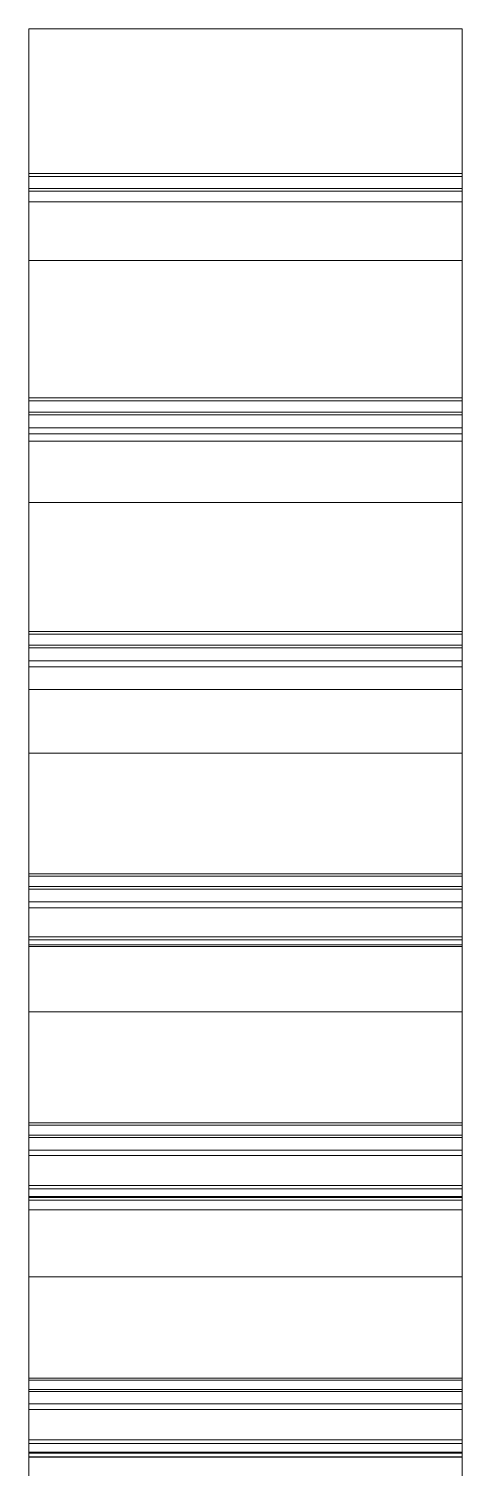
# Model space of a CAD drawing. Header units: millimetres. Extents: x 278858 to 279223, y 218711 to 219074.
# Drawn here: x 279170.13 to 279175.13, y 218984.83 to 219001.54 of the extents above; entities that cross this region are included whole.
import ezdxf

# ---------------------------------------------------------------- set-up
doc = ezdxf.new("R2010")
doc.units = ezdxf.units.MM
doc.header["$LTSCALE"] = 2
doc.layers.add('AM_9', color=251, linetype='Continuous', lineweight=15)

msp = doc.modelspace()

# ---------------------------------------------------------------- linework, layer by layer
at = {"layer": 'AM_9'}
for p, q in [((279170.131, 219001.488), (279170.131, 219001.54)), ((279170.131, 219001.54), (279175.131, 219001.54)), ((279170.131, 219001.436), (279170.131, 219001.488)), ((279170.131, 219001.384), (279170.131, 219001.436)), ((279170.131, 219001.333), (279170.131, 219001.384)), ((279175.131, 219001.54), (279175.131, 219001.488)), ((279175.131, 219001.488), (279175.131, 219001.436)), ((279175.131, 219001.436), (279175.131, 219001.384)), ((279175.131, 219001.384), (279175.131, 219001.333)), ((279170.131, 219001.283), (279170.131, 219001.333)), ((279170.131, 219001.233), (279170.131, 219001.283)), ((279170.131, 219001.183), (279170.131, 219001.233)), ((279175.131, 219001.333), (279175.131, 219001.283)), ((279175.131, 219001.283), (279175.131, 219001.233)), ((279175.131, 219001.233), (279175.131, 219001.183)), ((279170.131, 219001.134), (279170.131, 219001.183)), ((279170.131, 219001.086), (279170.131, 219001.134)), ((279170.131, 219001.038), (279170.131, 219001.086)), ((279175.131, 219001.183), (279175.131, 219001.134)), ((279175.131, 219001.134), (279175.131, 219001.086)), ((279175.131, 219001.086), (279175.131, 219001.038)), ((279170.131, 219000.99), (279170.131, 219001.038)), ((279170.131, 219000.944), (279170.131, 219000.99)), ((279170.131, 219000.897), (279170.131, 219000.944)), ((279170.131, 219000.851), (279170.131, 219000.897)), ((279175.131, 219001.038), (279175.131, 219000.99)), ((279175.131, 219000.99), (279175.131, 219000.944)), ((279175.131, 219000.944), (279175.131, 219000.897)), ((279175.131, 219000.897), (279175.131, 219000.851)), ((279170.131, 219000.806), (279170.131, 219000.851)), ((279170.131, 219000.761), (279170.131, 219000.806)), ((279170.131, 219000.717), (279170.131, 219000.761)), ((279170.131, 219000.673), (279170.131, 219000.717)), ((279175.131, 219000.851), (279175.131, 219000.806)), ((279175.131, 219000.806), (279175.131, 219000.761)), ((279175.131, 219000.761), (279175.131, 219000.717)), ((279175.131, 219000.717), (279175.131, 219000.673)), ((279170.131, 219000.63), (279170.131, 219000.673)), ((279170.131, 219000.587), (279170.131, 219000.63)), ((279170.131, 219000.545), (279170.131, 219000.587)), ((279170.131, 219000.503), (279170.131, 219000.545)), ((279175.131, 219000.673), (279175.131, 219000.63)), ((279175.131, 219000.63), (279175.131, 219000.587)), ((279175.131, 219000.587), (279175.131, 219000.545)), ((279175.131, 219000.545), (279175.131, 219000.503)), ((279170.131, 219000.462), (279170.131, 219000.503)), ((279170.131, 219000.421), (279170.131, 219000.462)), ((279170.131, 219000.381), (279170.131, 219000.421)), ((279170.131, 219000.341), (279170.131, 219000.381)), ((279175.131, 219000.503), (279175.131, 219000.462)), ((279175.131, 219000.462), (279175.131, 219000.421)), ((279175.131, 219000.421), (279175.131, 219000.381)), ((279175.131, 219000.381), (279175.131, 219000.341)), ((279170.131, 219000.302), (279170.131, 219000.341)), ((279170.131, 219000.263), (279170.131, 219000.302)), ((279170.131, 219000.225), (279170.131, 219000.263)), ((279170.131, 219000.187), (279170.131, 219000.225)), ((279175.131, 219000.341), (279175.131, 219000.302)), ((279175.131, 219000.302), (279175.131, 219000.263)), ((279175.131, 219000.263), (279175.131, 219000.225)), ((279175.131, 219000.225), (279175.131, 219000.187)), ((279170.131, 219000.15), (279170.131, 219000.187)), ((279170.131, 219000.113), (279170.131, 219000.15)), ((279170.131, 219000.077), (279170.131, 219000.113)), ((279170.131, 219000.041), (279170.131, 219000.077)), ((279175.131, 219000.187), (279175.131, 219000.15)), ((279175.131, 219000.15), (279175.131, 219000.113)), ((279175.131, 219000.113), (279175.131, 219000.077)), ((279175.131, 219000.077), (279175.131, 219000.041)), ((279170.131, 219000.006), (279170.131, 219000.041)), ((279170.131, 218999.971), (279170.131, 219000.006)), ((279170.131, 218999.937), (279170.131, 218999.971)), ((279170.131, 218999.903), (279170.131, 218999.937)), ((279170.131, 218999.869), (279170.131, 218999.903)), ((279175.131, 219000.041), (279175.131, 219000.006)), ((279175.131, 219000.006), (279175.131, 218999.971)), ((279175.131, 218999.971), (279175.131, 218999.937)), ((279175.131, 218999.937), (279175.131, 218999.903)), ((279175.131, 218999.903), (279175.131, 218999.869)), ((279170.131, 218999.834), (279170.131, 218999.869)), ((279170.131, 218999.869), (279175.131, 218999.869)), ((279170.131, 218999.697), (279170.131, 218999.834)), ((279170.131, 218999.834), (279175.131, 218999.834)), ((279175.131, 218999.869), (279175.131, 218999.834)), ((279175.131, 218999.834), (279175.131, 218999.697)), ((279170.131, 218999.666), (279170.131, 218999.697)), ((279170.131, 218999.697), (279175.131, 218999.697)), ((279170.131, 218999.544), (279170.131, 218999.666)), ((279170.131, 218999.666), (279175.131, 218999.666)), ((279170.131, 218999.544), (279170.131, 218998.863)), ((279170.131, 218999.544), (279175.131, 218999.544)), ((279175.131, 218999.697), (279175.131, 218999.666)), ((279175.131, 218999.666), (279175.131, 218999.544)), ((279175.131, 218998.863), (279175.131, 218999.544)), ((279170.131, 218998.813), (279170.131, 218998.863)), ((279170.131, 218998.863), (279175.131, 218998.863)), ((279170.131, 218998.763), (279170.131, 218998.813)), ((279170.131, 218998.714), (279170.131, 218998.763)), ((279170.131, 218998.665), (279170.131, 218998.714)), ((279175.131, 218998.863), (279175.131, 218998.813)), ((279175.131, 218998.813), (279175.131, 218998.763)), ((279175.131, 218998.763), (279175.131, 218998.714)), ((279175.131, 218998.714), (279175.131, 218998.665)), ((279170.131, 218998.617), (279170.131, 218998.665)), ((279170.131, 218998.569), (279170.131, 218998.617)), ((279170.131, 218998.522), (279170.131, 218998.569)), ((279175.131, 218998.665), (279175.131, 218998.617)), ((279175.131, 218998.617), (279175.131, 218998.569)), ((279175.131, 218998.569), (279175.131, 218998.522)), ((279170.131, 218998.476), (279170.131, 218998.522)), ((279170.131, 218998.429), (279170.131, 218998.476)), ((279170.131, 218998.384), (279170.131, 218998.429)), ((279170.131, 218998.339), (279170.131, 218998.384)), ((279175.131, 218998.522), (279175.131, 218998.476)), ((279175.131, 218998.476), (279175.131, 218998.429)), ((279175.131, 218998.429), (279175.131, 218998.384)), ((279175.131, 218998.384), (279175.131, 218998.339)), ((279170.131, 218998.294), (279170.131, 218998.339)), ((279170.131, 218998.25), (279170.131, 218998.294)), ((279170.131, 218998.207), (279170.131, 218998.25)), ((279170.131, 218998.163), (279170.131, 218998.207)), ((279175.131, 218998.339), (279175.131, 218998.294)), ((279175.131, 218998.294), (279175.131, 218998.25)), ((279175.131, 218998.25), (279175.131, 218998.207)), ((279175.131, 218998.207), (279175.131, 218998.163)), ((279170.131, 218998.121), (279170.131, 218998.163)), ((279170.131, 218998.079), (279170.131, 218998.121)), ((279170.131, 218998.037), (279170.131, 218998.079)), ((279175.131, 218998.163), (279175.131, 218998.121)), ((279175.131, 218998.121), (279175.131, 218998.079)), ((279175.131, 218998.079), (279175.131, 218998.037)), ((279170.131, 218997.996), (279170.131, 218998.037)), ((279170.131, 218997.956), (279170.131, 218997.996)), ((279170.131, 218997.916), (279170.131, 218997.956)), ((279170.131, 218997.876), (279170.131, 218997.916)), ((279170.131, 218997.837), (279170.131, 218997.876)), ((279175.131, 218998.037), (279175.131, 218997.996)), ((279175.131, 218997.996), (279175.131, 218997.956)), ((279175.131, 218997.956), (279175.131, 218997.916)), ((279175.131, 218997.916), (279175.131, 218997.876)), ((279175.131, 218997.876), (279175.131, 218997.837)), ((279170.131, 218997.798), (279170.131, 218997.837)), ((279170.131, 218997.76), (279170.131, 218997.798)), ((279170.131, 218997.723), (279170.131, 218997.76)), ((279170.131, 218997.686), (279170.131, 218997.723)), ((279175.131, 218997.837), (279175.131, 218997.798)), ((279175.131, 218997.798), (279175.131, 218997.76)), ((279175.131, 218997.76), (279175.131, 218997.723)), ((279175.131, 218997.723), (279175.131, 218997.686)), ((279170.131, 218997.649), (279170.131, 218997.686)), ((279170.131, 218997.613), (279170.131, 218997.649)), ((279170.131, 218997.577), (279170.131, 218997.613)), ((279170.131, 218997.542), (279170.131, 218997.577)), ((279170.131, 218997.507), (279170.131, 218997.542)), ((279175.131, 218997.686), (279175.131, 218997.649)), ((279175.131, 218997.649), (279175.131, 218997.613)), ((279175.131, 218997.613), (279175.131, 218997.577)), ((279175.131, 218997.577), (279175.131, 218997.542)), ((279175.131, 218997.542), (279175.131, 218997.507)), ((279170.131, 218997.473), (279170.131, 218997.507)), ((279170.131, 218997.439), (279170.131, 218997.473)), ((279170.131, 218997.406), (279170.131, 218997.439)), ((279170.131, 218997.373), (279170.131, 218997.406)), ((279170.131, 218997.341), (279170.131, 218997.373)), ((279175.131, 218997.507), (279175.131, 218997.473)), ((279175.131, 218997.473), (279175.131, 218997.439)), ((279175.131, 218997.439), (279175.131, 218997.406)), ((279175.131, 218997.406), (279175.131, 218997.373)), ((279175.131, 218997.373), (279175.131, 218997.341)), ((279170.131, 218997.309), (279170.131, 218997.341)), ((279170.131, 218997.277), (279170.131, 218997.309)), ((279170.131, 218997.244), (279170.131, 218997.277)), ((279170.131, 218997.277), (279175.131, 218997.277)), ((279170.131, 218997.112), (279170.131, 218997.244)), ((279170.131, 218997.244), (279175.131, 218997.244)), ((279175.131, 218997.341), (279175.131, 218997.309)), ((279175.131, 218997.309), (279175.131, 218997.277)), ((279175.131, 218997.277), (279175.131, 218997.244)), ((279175.131, 218997.244), (279175.131, 218997.112)), ((279170.131, 218997.082), (279170.131, 218997.112)), ((279170.131, 218997.112), (279175.131, 218997.112)), ((279170.131, 218996.929), (279170.131, 218997.082)), ((279170.131, 218997.082), (279175.131, 218997.082)), ((279175.131, 218997.112), (279175.131, 218997.082)), ((279175.131, 218997.082), (279175.131, 218996.929)), ((279170.131, 218996.86), (279170.131, 218996.929)), ((279170.131, 218996.929), (279175.131, 218996.929)), ((279175.131, 218996.929), (279175.131, 218996.86)), ((279170.131, 218996.86), (279170.131, 218996.778)), ((279170.131, 218996.86), (279175.131, 218996.86)), ((279170.131, 218996.778), (279170.131, 218996.069)), ((279170.131, 218996.778), (279175.131, 218996.778)), ((279175.131, 218996.778), (279175.131, 218996.86)), ((279175.131, 218996.069), (279175.131, 218996.778)), ((279170.131, 218996.021), (279170.131, 218996.069)), ((279170.131, 218996.069), (279175.131, 218996.069)), ((279175.131, 218996.069), (279175.131, 218996.021)), ((279170.131, 218995.974), (279170.131, 218996.021)), ((279170.131, 218995.927), (279170.131, 218995.974)), ((279170.131, 218995.881), (279170.131, 218995.927)), ((279170.131, 218995.835), (279170.131, 218995.881)), ((279175.131, 218996.021), (279175.131, 218995.974)), ((279175.131, 218995.974), (279175.131, 218995.927)), ((279175.131, 218995.927), (279175.131, 218995.881)), ((279175.131, 218995.881), (279175.131, 218995.835)), ((279170.131, 218995.79), (279170.131, 218995.835)), ((279170.131, 218995.746), (279170.131, 218995.79)), ((279170.131, 218995.702), (279170.131, 218995.746)), ((279170.131, 218995.658), (279170.131, 218995.702)), ((279175.131, 218995.835), (279175.131, 218995.79)), ((279175.131, 218995.79), (279175.131, 218995.746)), ((279175.131, 218995.746), (279175.131, 218995.702)), ((279175.131, 218995.702), (279175.131, 218995.658)), ((279170.131, 218995.615), (279170.131, 218995.658)), ((279170.131, 218995.572), (279170.131, 218995.615)), ((279170.131, 218995.53), (279170.131, 218995.572)), ((279175.131, 218995.658), (279175.131, 218995.615)), ((279175.131, 218995.615), (279175.131, 218995.572)), ((279175.131, 218995.572), (279175.131, 218995.53)), ((279170.131, 218995.489), (279170.131, 218995.53)), ((279170.131, 218995.448), (279170.131, 218995.489)), ((279170.131, 218995.407), (279170.131, 218995.448)), ((279170.131, 218995.367), (279170.131, 218995.407)), ((279170.131, 218995.327), (279170.131, 218995.367)), ((279175.131, 218995.53), (279175.131, 218995.489)), ((279175.131, 218995.489), (279175.131, 218995.448)), ((279175.131, 218995.448), (279175.131, 218995.407)), ((279175.131, 218995.407), (279175.131, 218995.367)), ((279175.131, 218995.367), (279175.131, 218995.327)), ((279170.131, 218995.288), (279170.131, 218995.327)), ((279170.131, 218995.25), (279170.131, 218995.288)), ((279170.131, 218995.211), (279170.131, 218995.25)), ((279170.131, 218995.174), (279170.131, 218995.211)), ((279175.131, 218995.327), (279175.131, 218995.288)), ((279175.131, 218995.288), (279175.131, 218995.25)), ((279175.131, 218995.25), (279175.131, 218995.211)), ((279175.131, 218995.211), (279175.131, 218995.174)), ((279170.131, 218995.137), (279170.131, 218995.174)), ((279170.131, 218995.1), (279170.131, 218995.137)), ((279170.131, 218995.064), (279170.131, 218995.1)), ((279170.131, 218995.028), (279170.131, 218995.064)), ((279175.131, 218995.174), (279175.131, 218995.137)), ((279175.131, 218995.137), (279175.131, 218995.1)), ((279175.131, 218995.1), (279175.131, 218995.064)), ((279175.131, 218995.064), (279175.131, 218995.028)), ((279170.131, 218994.993), (279170.131, 218995.028)), ((279170.131, 218994.958), (279170.131, 218994.993)), ((279170.131, 218994.923), (279170.131, 218994.958)), ((279170.131, 218994.89), (279170.131, 218994.923)), ((279170.131, 218994.856), (279170.131, 218994.89)), ((279175.131, 218995.028), (279175.131, 218994.993)), ((279175.131, 218994.993), (279175.131, 218994.958)), ((279175.131, 218994.958), (279175.131, 218994.923)), ((279175.131, 218994.923), (279175.131, 218994.89)), ((279175.131, 218994.89), (279175.131, 218994.856)), ((279170.131, 218994.823), (279170.131, 218994.856)), ((279170.131, 218994.791), (279170.131, 218994.823)), ((279170.131, 218994.759), (279170.131, 218994.791)), ((279170.131, 218994.727), (279170.131, 218994.759)), ((279170.131, 218994.696), (279170.131, 218994.727)), ((279170.131, 218994.665), (279170.131, 218994.696)), ((279175.131, 218994.856), (279175.131, 218994.823)), ((279175.131, 218994.823), (279175.131, 218994.791)), ((279175.131, 218994.791), (279175.131, 218994.759)), ((279175.131, 218994.759), (279175.131, 218994.727)), ((279175.131, 218994.727), (279175.131, 218994.696)), ((279175.131, 218994.696), (279175.131, 218994.665)), ((279170.131, 218994.635), (279170.131, 218994.665)), ((279170.131, 218994.605), (279170.131, 218994.635)), ((279170.131, 218994.576), (279170.131, 218994.605)), ((279170.131, 218994.545), (279170.131, 218994.576)), ((279170.131, 218994.576), (279175.131, 218994.576)), ((279170.131, 218994.418), (279170.131, 218994.545)), ((279170.131, 218994.545), (279175.131, 218994.545)), ((279175.131, 218994.665), (279175.131, 218994.635)), ((279175.131, 218994.635), (279175.131, 218994.605)), ((279175.131, 218994.605), (279175.131, 218994.576)), ((279175.131, 218994.576), (279175.131, 218994.545)), ((279175.131, 218994.545), (279175.131, 218994.418)), ((279170.131, 218994.389), (279170.131, 218994.418)), ((279170.131, 218994.418), (279175.131, 218994.418)), ((279170.131, 218994.238), (279170.131, 218994.389)), ((279170.131, 218994.389), (279175.131, 218994.389)), ((279175.131, 218994.418), (279175.131, 218994.389)), ((279175.131, 218994.389), (279175.131, 218994.238)), ((279170.131, 218994.17), (279170.131, 218994.238)), ((279170.131, 218994.238), (279175.131, 218994.238)), ((279175.131, 218994.238), (279175.131, 218994.17)), ((279170.131, 218994.17), (279170.131, 218993.905)), ((279170.131, 218994.17), (279175.131, 218994.17)), ((279175.131, 218993.905), (279175.131, 218994.17)), ((279170.131, 218993.905), (279170.131, 218993.171)), ((279170.131, 218993.905), (279175.131, 218993.905)), ((279175.131, 218993.171), (279175.131, 218993.905)), ((279170.131, 218993.126), (279170.131, 218993.171)), ((279170.131, 218993.171), (279175.131, 218993.171)), ((279170.131, 218993.081), (279170.131, 218993.126)), ((279170.131, 218993.038), (279170.131, 218993.081)), ((279170.131, 218992.994), (279170.131, 218993.038)), ((279175.131, 218993.171), (279175.131, 218993.126)), ((279175.131, 218993.126), (279175.131, 218993.081)), ((279175.131, 218993.081), (279175.131, 218993.038)), ((279175.131, 218993.038), (279175.131, 218992.994)), ((279170.131, 218992.952), (279170.131, 218992.994)), ((279170.131, 218992.909), (279170.131, 218992.952)), ((279170.131, 218992.867), (279170.131, 218992.909)), ((279170.131, 218992.826), (279170.131, 218992.867)), ((279175.131, 218992.994), (279175.131, 218992.952)), ((279175.131, 218992.952), (279175.131, 218992.909)), ((279175.131, 218992.909), (279175.131, 218992.867)), ((279175.131, 218992.867), (279175.131, 218992.826)), ((279170.131, 218992.785), (279170.131, 218992.826)), ((279170.131, 218992.745), (279170.131, 218992.785)), ((279170.131, 218992.705), (279170.131, 218992.745)), ((279170.131, 218992.666), (279170.131, 218992.705)), ((279175.131, 218992.826), (279175.131, 218992.785)), ((279175.131, 218992.785), (279175.131, 218992.745)), ((279175.131, 218992.745), (279175.131, 218992.705)), ((279175.131, 218992.705), (279175.131, 218992.666)), ((279170.131, 218992.627), (279170.131, 218992.666)), ((279170.131, 218992.588), (279170.131, 218992.627)), ((279170.131, 218992.55), (279170.131, 218992.588)), ((279170.131, 218992.513), (279170.131, 218992.55)), ((279175.131, 218992.666), (279175.131, 218992.627)), ((279175.131, 218992.627), (279175.131, 218992.588)), ((279175.131, 218992.588), (279175.131, 218992.55)), ((279175.131, 218992.55), (279175.131, 218992.513)), ((279170.131, 218992.476), (279170.131, 218992.513)), ((279170.131, 218992.44), (279170.131, 218992.476)), ((279170.131, 218992.404), (279170.131, 218992.44)), ((279170.131, 218992.368), (279170.131, 218992.404)), ((279170.131, 218992.333), (279170.131, 218992.368)), ((279175.131, 218992.513), (279175.131, 218992.476)), ((279175.131, 218992.476), (279175.131, 218992.44)), ((279175.131, 218992.44), (279175.131, 218992.404)), ((279175.131, 218992.404), (279175.131, 218992.368)), ((279175.131, 218992.368), (279175.131, 218992.333)), ((279170.131, 218992.298), (279170.131, 218992.333)), ((279170.131, 218992.264), (279170.131, 218992.298)), ((279170.131, 218992.23), (279170.131, 218992.264)), ((279170.131, 218992.197), (279170.131, 218992.23)), ((279170.131, 218992.164), (279170.131, 218992.197)), ((279175.131, 218992.333), (279175.131, 218992.298)), ((279175.131, 218992.298), (279175.131, 218992.264)), ((279175.131, 218992.264), (279175.131, 218992.23)), ((279175.131, 218992.23), (279175.131, 218992.197)), ((279175.131, 218992.197), (279175.131, 218992.164)), ((279170.131, 218992.132), (279170.131, 218992.164)), ((279170.131, 218992.1), (279170.131, 218992.132)), ((279170.131, 218992.069), (279170.131, 218992.1)), ((279170.131, 218992.038), (279170.131, 218992.069)), ((279170.131, 218992.007), (279170.131, 218992.038)), ((279175.131, 218992.164), (279175.131, 218992.132)), ((279175.131, 218992.132), (279175.131, 218992.1)), ((279175.131, 218992.1), (279175.131, 218992.069)), ((279175.131, 218992.069), (279175.131, 218992.038)), ((279175.131, 218992.038), (279175.131, 218992.007)), ((279170.131, 218991.977), (279170.131, 218992.007)), ((279170.131, 218991.947), (279170.131, 218991.977)), ((279170.131, 218991.918), (279170.131, 218991.947)), ((279170.131, 218991.889), (279170.131, 218991.918)), ((279170.131, 218991.861), (279170.131, 218991.889)), ((279170.131, 218991.833), (279170.131, 218991.861)), ((279175.131, 218992.007), (279175.131, 218991.977)), ((279175.131, 218991.977), (279175.131, 218991.947)), ((279175.131, 218991.947), (279175.131, 218991.918)), ((279175.131, 218991.918), (279175.131, 218991.889)), ((279175.131, 218991.889), (279175.131, 218991.861)), ((279175.131, 218991.861), (279175.131, 218991.833)), ((279170.131, 218991.806), (279170.131, 218991.833)), ((279170.131, 218991.778), (279170.131, 218991.806)), ((279170.131, 218991.749), (279170.131, 218991.778)), ((279170.131, 218991.778), (279175.131, 218991.778)), ((279170.131, 218991.629), (279170.131, 218991.749)), ((279170.131, 218991.749), (279175.131, 218991.749)), ((279175.131, 218991.833), (279175.131, 218991.806)), ((279175.131, 218991.806), (279175.131, 218991.778)), ((279175.131, 218991.778), (279175.131, 218991.749)), ((279175.131, 218991.749), (279175.131, 218991.629)), ((279170.131, 218991.601), (279170.131, 218991.629)), ((279170.131, 218991.629), (279175.131, 218991.629)), ((279170.131, 218991.452), (279170.131, 218991.601)), ((279170.131, 218991.601), (279175.131, 218991.601)), ((279175.131, 218991.629), (279175.131, 218991.601)), ((279175.131, 218991.601), (279175.131, 218991.452)), ((279170.131, 218991.385), (279170.131, 218991.452)), ((279170.131, 218991.452), (279175.131, 218991.452)), ((279170.131, 218991.385), (279170.131, 218991.049)), ((279170.131, 218991.385), (279175.131, 218991.385)), ((279175.131, 218991.452), (279175.131, 218991.385)), ((279175.131, 218991.049), (279175.131, 218991.385)), ((279170.131, 218991.014), (279170.131, 218991.049)), ((279170.131, 218991.049), (279175.131, 218991.049)), ((279175.131, 218991.049), (279175.131, 218991.014)), ((279170.131, 218990.957), (279170.131, 218991.014)), ((279170.131, 218991.014), (279175.131, 218991.014)), ((279170.131, 218990.956), (279170.131, 218990.957)), ((279170.131, 218990.957), (279170.131, 218990.957)), ((279170.131, 218990.957), (279170.131, 218990.957)), ((279170.131, 218990.957), (279170.131, 218990.957)), ((279170.131, 218990.957), (279175.131, 218990.957)), ((279170.131, 218990.955), (279170.131, 218990.956)), ((279170.131, 218990.954), (279170.131, 218990.955)), ((279170.131, 218990.953), (279170.131, 218990.954)), ((279170.131, 218990.952), (279170.131, 218990.953)), ((279170.131, 218990.95), (279170.131, 218990.952)), ((279170.131, 218990.948), (279170.131, 218990.95)), ((279170.131, 218990.946), (279170.131, 218990.948)), ((279170.131, 218990.944), (279170.131, 218990.946)), ((279170.131, 218990.941), (279170.131, 218990.944)), ((279170.131, 218990.938), (279170.131, 218990.941)), ((279170.131, 218990.938), (279170.131, 218990.183)), ((279170.131, 218990.938), (279175.131, 218990.938)), ((279175.131, 218991.014), (279175.131, 218990.957)), ((279175.131, 218990.957), (279175.131, 218990.956)), ((279175.131, 218990.957), (279175.131, 218990.957)), ((279175.131, 218990.957), (279175.131, 218990.957)), ((279175.131, 218990.957), (279175.131, 218990.957)), ((279175.131, 218990.956), (279175.131, 218990.955)), ((279175.131, 218990.955), (279175.131, 218990.954)), ((279175.131, 218990.954), (279175.131, 218990.953)), ((279175.131, 218990.953), (279175.131, 218990.952)), ((279175.131, 218990.952), (279175.131, 218990.95)), ((279175.131, 218990.95), (279175.131, 218990.948)), ((279175.131, 218990.948), (279175.131, 218990.946)), ((279175.131, 218990.946), (279175.131, 218990.944)), ((279175.131, 218990.944), (279175.131, 218990.941)), ((279175.131, 218990.941), (279175.131, 218990.938)), ((279175.131, 218990.183), (279175.131, 218990.938)), ((279170.131, 218990.141), (279170.131, 218990.183)), ((279170.131, 218990.183), (279175.131, 218990.183)), ((279175.131, 218990.183), (279175.131, 218990.141)), ((279170.131, 218990.1), (279170.131, 218990.141)), ((279170.131, 218990.059), (279170.131, 218990.1)), ((279170.131, 218990.019), (279170.131, 218990.059)), ((279170.131, 218989.979), (279170.131, 218990.019)), ((279175.131, 218990.141), (279175.131, 218990.1)), ((279175.131, 218990.1), (279175.131, 218990.059)), ((279175.131, 218990.059), (279175.131, 218990.019)), ((279175.131, 218990.019), (279175.131, 218989.979)), ((279170.131, 218989.94), (279170.131, 218989.979)), ((279170.131, 218989.901), (279170.131, 218989.94)), ((279170.131, 218989.863), (279170.131, 218989.901)), ((279170.131, 218989.825), (279170.131, 218989.863)), ((279175.131, 218989.979), (279175.131, 218989.94)), ((279175.131, 218989.94), (279175.131, 218989.901)), ((279175.131, 218989.901), (279175.131, 218989.863)), ((279175.131, 218989.863), (279175.131, 218989.825)), ((279170.131, 218989.788), (279170.131, 218989.825)), ((279170.131, 218989.751), (279170.131, 218989.788)), ((279170.131, 218989.714), (279170.131, 218989.751)), ((279170.131, 218989.678), (279170.131, 218989.714)), ((279175.131, 218989.825), (279175.131, 218989.788)), ((279175.131, 218989.788), (279175.131, 218989.751)), ((279175.131, 218989.751), (279175.131, 218989.714)), ((279175.131, 218989.714), (279175.131, 218989.678)), ((279170.131, 218989.643), (279170.131, 218989.678)), ((279170.131, 218989.608), (279170.131, 218989.643)), ((279170.131, 218989.573), (279170.131, 218989.608)), ((279170.131, 218989.539), (279170.131, 218989.573)), ((279170.131, 218989.505), (279170.131, 218989.539)), ((279175.131, 218989.678), (279175.131, 218989.643)), ((279175.131, 218989.643), (279175.131, 218989.608)), ((279175.131, 218989.608), (279175.131, 218989.573)), ((279175.131, 218989.573), (279175.131, 218989.539)), ((279175.131, 218989.539), (279175.131, 218989.505)), ((279170.131, 218989.472), (279170.131, 218989.505)), ((279170.131, 218989.439), (279170.131, 218989.472)), ((279170.131, 218989.407), (279170.131, 218989.439)), ((279170.131, 218989.375), (279170.131, 218989.407)), ((279170.131, 218989.343), (279170.131, 218989.375)), ((279175.131, 218989.505), (279175.131, 218989.472)), ((279175.131, 218989.472), (279175.131, 218989.439)), ((279175.131, 218989.439), (279175.131, 218989.407)), ((279175.131, 218989.407), (279175.131, 218989.375)), ((279175.131, 218989.375), (279175.131, 218989.343)), ((279170.131, 218989.312), (279170.131, 218989.343)), ((279170.131, 218989.282), (279170.131, 218989.312)), ((279170.131, 218989.252), (279170.131, 218989.282)), ((279170.131, 218989.222), (279170.131, 218989.252)), ((279170.131, 218989.193), (279170.131, 218989.222)), ((279170.131, 218989.164), (279170.131, 218989.193)), ((279175.131, 218989.343), (279175.131, 218989.312)), ((279175.131, 218989.312), (279175.131, 218989.282)), ((279175.131, 218989.282), (279175.131, 218989.252)), ((279175.131, 218989.252), (279175.131, 218989.222)), ((279175.131, 218989.222), (279175.131, 218989.193)), ((279175.131, 218989.193), (279175.131, 218989.164)), ((279170.131, 218989.135), (279170.131, 218989.164)), ((279170.131, 218989.107), (279170.131, 218989.135)), ((279170.131, 218989.08), (279170.131, 218989.107)), ((279170.131, 218989.053), (279170.131, 218989.08)), ((279170.131, 218989.026), (279170.131, 218989.053)), ((279170.131, 218988.999), (279170.131, 218989.026)), ((279175.131, 218989.164), (279175.131, 218989.135)), ((279175.131, 218989.135), (279175.131, 218989.107)), ((279175.131, 218989.107), (279175.131, 218989.08)), ((279175.131, 218989.08), (279175.131, 218989.053)), ((279175.131, 218989.053), (279175.131, 218989.026)), ((279175.131, 218989.026), (279175.131, 218988.999)), ((279170.131, 218988.974), (279170.131, 218988.999)), ((279170.131, 218988.948), (279170.131, 218988.974)), ((279170.131, 218988.923), (279170.131, 218988.948)), ((279170.131, 218988.898), (279170.131, 218988.923)), ((279170.131, 218988.872), (279170.131, 218988.898)), ((279170.131, 218988.898), (279175.131, 218988.898)), ((279170.131, 218988.758), (279170.131, 218988.872)), ((279170.131, 218988.872), (279175.131, 218988.872)), ((279175.131, 218988.999), (279175.131, 218988.974)), ((279175.131, 218988.974), (279175.131, 218988.948)), ((279175.131, 218988.948), (279175.131, 218988.923)), ((279175.131, 218988.923), (279175.131, 218988.898)), ((279175.131, 218988.898), (279175.131, 218988.872)), ((279175.131, 218988.872), (279175.131, 218988.758)), ((279170.131, 218988.731), (279170.131, 218988.758)), ((279170.131, 218988.758), (279175.131, 218988.758)), ((279170.131, 218988.585), (279170.131, 218988.731)), ((279170.131, 218988.731), (279175.131, 218988.731)), ((279175.131, 218988.758), (279175.131, 218988.731)), ((279175.131, 218988.731), (279175.131, 218988.585)), ((279170.131, 218988.52), (279170.131, 218988.585)), ((279170.131, 218988.585), (279175.131, 218988.585)), ((279170.131, 218988.52), (279170.131, 218988.176)), ((279170.131, 218988.52), (279175.131, 218988.52)), ((279175.131, 218988.585), (279175.131, 218988.52)), ((279175.131, 218988.176), (279175.131, 218988.52)), ((279170.131, 218988.136), (279170.131, 218988.176)), ((279170.131, 218988.176), (279175.131, 218988.176)), ((279170.131, 218988.046), (279170.131, 218988.136)), ((279170.131, 218988.136), (279175.131, 218988.136)), ((279170.131, 218988.036), (279170.131, 218988.046)), ((279170.131, 218988.046), (279175.131, 218988.046)), ((279170.131, 218988.005), (279170.131, 218988.036)), ((279170.131, 218988.036), (279175.131, 218988.036)), ((279175.131, 218988.176), (279175.131, 218988.136)), ((279175.131, 218988.136), (279175.131, 218988.046)), ((279175.131, 218988.046), (279175.131, 218988.036)), ((279175.131, 218988.036), (279175.131, 218988.005)), ((279170.131, 218988.004), (279170.131, 218988.005)), ((279170.131, 218988.005), (279170.131, 218988.005)), ((279170.131, 218988.005), (279170.131, 218988.005)), ((279170.131, 218988.005), (279175.131, 218988.005)), ((279170.131, 218988.003), (279170.131, 218988.004)), ((279170.131, 218988.004), (279170.131, 218988.004)), ((279170.131, 218988.002), (279170.131, 218988.003)), ((279170.131, 218988.001), (279170.131, 218988.002)), ((279170.131, 218988), (279170.131, 218988.001)), ((279170.131, 218987.998), (279170.131, 218988)), ((279170.131, 218987.997), (279170.131, 218987.998)), ((279170.131, 218987.995), (279170.131, 218987.997)), ((279170.131, 218987.993), (279170.131, 218987.995)), ((279170.131, 218987.991), (279170.131, 218987.993)), ((279170.131, 218987.988), (279170.131, 218987.991)), ((279170.131, 218987.986), (279170.131, 218987.988)), ((279170.131, 218987.983), (279170.131, 218987.986)), ((279170.131, 218987.98), (279170.131, 218987.983)), ((279170.131, 218987.977), (279170.131, 218987.98)), ((279170.131, 218987.973), (279170.131, 218987.977)), ((279170.131, 218987.97), (279170.131, 218987.973)), ((279170.131, 218987.966), (279170.131, 218987.97)), ((279170.131, 218987.962), (279170.131, 218987.966)), ((279170.131, 218987.957), (279170.131, 218987.962)), ((279170.131, 218987.953), (279170.131, 218987.957)), ((279170.131, 218987.948), (279170.131, 218987.953)), ((279170.131, 218987.943), (279170.131, 218987.948)), ((279170.131, 218987.937), (279170.131, 218987.943)), ((279170.131, 218987.932), (279170.131, 218987.937)), ((279170.131, 218987.926), (279170.131, 218987.932)), ((279170.131, 218987.92), (279170.131, 218987.926)), ((279170.131, 218987.914), (279170.131, 218987.92)), ((279170.131, 218987.907), (279170.131, 218987.914)), ((279170.131, 218987.9), (279170.131, 218987.907)), ((279170.131, 218987.893), (279170.131, 218987.9)), ((279170.131, 218987.893), (279170.131, 218987.121)), ((279170.131, 218987.893), (279175.131, 218987.893)), ((279175.131, 218988.005), (279175.131, 218988.004)), ((279175.131, 218988.005), (279175.131, 218988.005)), ((279175.131, 218988.005), (279175.131, 218988.005)), ((279175.131, 218988.004), (279175.131, 218988.003)), ((279175.131, 218988.004), (279175.131, 218988.004)), ((279175.131, 218988.003), (279175.131, 218988.002)), ((279175.131, 218988.002), (279175.131, 218988.001)), ((279175.131, 218988.001), (279175.131, 218988)), ((279175.131, 218988), (279175.131, 218987.998)), ((279175.131, 218987.998), (279175.131, 218987.997)), ((279175.131, 218987.997), (279175.131, 218987.995)), ((279175.131, 218987.995), (279175.131, 218987.993)), ((279175.131, 218987.993), (279175.131, 218987.991)), ((279175.131, 218987.991), (279175.131, 218987.988)), ((279175.131, 218987.988), (279175.131, 218987.986)), ((279175.131, 218987.986), (279175.131, 218987.983)), ((279175.131, 218987.983), (279175.131, 218987.98)), ((279175.131, 218987.98), (279175.131, 218987.977)), ((279175.131, 218987.977), (279175.131, 218987.973)), ((279175.131, 218987.973), (279175.131, 218987.97)), ((279175.131, 218987.97), (279175.131, 218987.966)), ((279175.131, 218987.966), (279175.131, 218987.962)), ((279175.131, 218987.962), (279175.131, 218987.957)), ((279175.131, 218987.957), (279175.131, 218987.953)), ((279175.131, 218987.953), (279175.131, 218987.948)), ((279175.131, 218987.948), (279175.131, 218987.943)), ((279175.131, 218987.943), (279175.131, 218987.937)), ((279175.131, 218987.937), (279175.131, 218987.932)), ((279175.131, 218987.932), (279175.131, 218987.926)), ((279175.131, 218987.926), (279175.131, 218987.92)), ((279175.131, 218987.92), (279175.131, 218987.914)), ((279175.131, 218987.914), (279175.131, 218987.907)), ((279175.131, 218987.907), (279175.131, 218987.9)), ((279175.131, 218987.9), (279175.131, 218987.893)), ((279175.131, 218987.121), (279175.131, 218987.893)), ((279170.131, 218987.083), (279170.131, 218987.121)), ((279170.131, 218987.121), (279175.131, 218987.121)), ((279170.131, 218987.045), (279170.131, 218987.083)), ((279170.131, 218987.007), (279170.131, 218987.045)), ((279175.131, 218987.121), (279175.131, 218987.083)), ((279175.131, 218987.083), (279175.131, 218987.045)), ((279175.131, 218987.045), (279175.131, 218987.007)), ((279170.131, 218986.97), (279170.131, 218987.007)), ((279170.131, 218986.933), (279170.131, 218986.97)), ((279170.131, 218986.897), (279170.131, 218986.933)), ((279170.131, 218986.862), (279170.131, 218986.897)), ((279170.131, 218986.826), (279170.131, 218986.862)), ((279175.131, 218987.007), (279175.131, 218986.97)), ((279175.131, 218986.97), (279175.131, 218986.933)), ((279175.131, 218986.933), (279175.131, 218986.897)), ((279175.131, 218986.897), (279175.131, 218986.862)), ((279175.131, 218986.862), (279175.131, 218986.826)), ((279170.131, 218986.792), (279170.131, 218986.826)), ((279170.131, 218986.757), (279170.131, 218986.792)), ((279170.131, 218986.723), (279170.131, 218986.757)), ((279170.131, 218986.69), (279170.131, 218986.723)), ((279170.131, 218986.657), (279170.131, 218986.69)), ((279175.131, 218986.826), (279175.131, 218986.792)), ((279175.131, 218986.792), (279175.131, 218986.757)), ((279175.131, 218986.757), (279175.131, 218986.723)), ((279175.131, 218986.723), (279175.131, 218986.69)), ((279175.131, 218986.69), (279175.131, 218986.657)), ((279170.131, 218986.625), (279170.131, 218986.657)), ((279170.131, 218986.593), (279170.131, 218986.625)), ((279170.131, 218986.561), (279170.131, 218986.593)), ((279170.131, 218986.53), (279170.131, 218986.561)), ((279170.131, 218986.499), (279170.131, 218986.53)), ((279175.131, 218986.657), (279175.131, 218986.625)), ((279175.131, 218986.625), (279175.131, 218986.593)), ((279175.131, 218986.593), (279175.131, 218986.561)), ((279175.131, 218986.561), (279175.131, 218986.53)), ((279175.131, 218986.53), (279175.131, 218986.499)), ((279170.131, 218986.469), (279170.131, 218986.499)), ((279170.131, 218986.439), (279170.131, 218986.469)), ((279170.131, 218986.409), (279170.131, 218986.439)), ((279170.131, 218986.38), (279170.131, 218986.409)), ((279170.131, 218986.352), (279170.131, 218986.38)), ((279170.131, 218986.324), (279170.131, 218986.352)), ((279175.131, 218986.499), (279175.131, 218986.469)), ((279175.131, 218986.469), (279175.131, 218986.439)), ((279175.131, 218986.439), (279175.131, 218986.409)), ((279175.131, 218986.409), (279175.131, 218986.38)), ((279175.131, 218986.38), (279175.131, 218986.352)), ((279175.131, 218986.352), (279175.131, 218986.324)), ((279170.131, 218986.296), (279170.131, 218986.324)), ((279170.131, 218986.268), (279170.131, 218986.296)), ((279170.131, 218986.242), (279170.131, 218986.268)), ((279170.131, 218986.215), (279170.131, 218986.242)), ((279170.131, 218986.189), (279170.131, 218986.215)), ((279170.131, 218986.163), (279170.131, 218986.189)), ((279175.131, 218986.324), (279175.131, 218986.296)), ((279175.131, 218986.296), (279175.131, 218986.268)), ((279175.131, 218986.268), (279175.131, 218986.242)), ((279175.131, 218986.242), (279175.131, 218986.215)), ((279175.131, 218986.215), (279175.131, 218986.189)), ((279175.131, 218986.189), (279175.131, 218986.163)), ((279170.131, 218986.138), (279170.131, 218986.163)), ((279170.131, 218986.113), (279170.131, 218986.138)), ((279170.131, 218986.088), (279170.131, 218986.113)), ((279170.131, 218986.064), (279170.131, 218986.088)), ((279170.131, 218986.041), (279170.131, 218986.064)), ((279170.131, 218986.017), (279170.131, 218986.041)), ((279170.131, 218985.994), (279170.131, 218986.017)), ((279175.131, 218986.163), (279175.131, 218986.138)), ((279175.131, 218986.138), (279175.131, 218986.113)), ((279175.131, 218986.113), (279175.131, 218986.088)), ((279175.131, 218986.088), (279175.131, 218986.064)), ((279175.131, 218986.064), (279175.131, 218986.041)), ((279175.131, 218986.041), (279175.131, 218986.017)), ((279175.131, 218986.017), (279175.131, 218985.994)), ((279170.131, 218985.972), (279170.131, 218985.994)), ((279170.131, 218985.95), (279170.131, 218985.972)), ((279170.131, 218985.925), (279170.131, 218985.95)), ((279170.131, 218985.95), (279175.131, 218985.95)), ((279170.131, 218985.819), (279170.131, 218985.925)), ((279170.131, 218985.925), (279175.131, 218985.925)), ((279175.131, 218985.994), (279175.131, 218985.972)), ((279175.131, 218985.972), (279175.131, 218985.95)), ((279175.131, 218985.95), (279175.131, 218985.925)), ((279175.131, 218985.925), (279175.131, 218985.819)), ((279170.131, 218985.794), (279170.131, 218985.819)), ((279170.131, 218985.819), (279175.131, 218985.819)), ((279170.131, 218985.652), (279170.131, 218985.794)), ((279170.131, 218985.794), (279175.131, 218985.794)), ((279175.131, 218985.819), (279175.131, 218985.794)), ((279175.131, 218985.794), (279175.131, 218985.652)), ((279170.131, 218985.588), (279170.131, 218985.652)), ((279170.131, 218985.652), (279175.131, 218985.652)), ((279170.131, 218985.588), (279170.131, 218985.237)), ((279170.131, 218985.588), (279175.131, 218985.588)), ((279175.131, 218985.652), (279175.131, 218985.588)), ((279175.131, 218985.237), (279175.131, 218985.588)), ((279170.131, 218985.194), (279170.131, 218985.237)), ((279170.131, 218985.237), (279175.131, 218985.237)), ((279170.131, 218985.095), (279170.131, 218985.194)), ((279170.131, 218985.194), (279175.131, 218985.194)), ((279175.131, 218985.237), (279175.131, 218985.194)), ((279175.131, 218985.194), (279175.131, 218985.095)), ((279170.131, 218985.083), (279170.131, 218985.095)), ((279170.131, 218985.095), (279175.131, 218985.095)), ((279170.131, 218985.041), (279170.131, 218985.083)), ((279170.131, 218985.083), (279175.131, 218985.083)), ((279170.131, 218985.037), (279170.131, 218985.041)), ((279170.131, 218985.041), (279175.131, 218985.041)), ((279170.131, 218985.034), (279170.131, 218985.037)), ((279170.131, 218985.037), (279175.131, 218985.037)), ((279170.131, 218985.032), (279170.131, 218985.034)), ((279170.131, 218985.029), (279170.131, 218985.032)), ((279170.131, 218985.026), (279170.131, 218985.029)), ((279170.131, 218985.023), (279170.131, 218985.026)), ((279170.131, 218985.02), (279170.131, 218985.023)), ((279170.131, 218985.016), (279170.131, 218985.02)), ((279170.131, 218985.013), (279170.131, 218985.016)), ((279170.131, 218985.009), (279170.131, 218985.013)), ((279170.131, 218985.005), (279170.131, 218985.009)), ((279170.131, 218985.001), (279170.131, 218985.005)), ((279175.131, 218985.095), (279175.131, 218985.083)), ((279175.131, 218985.083), (279175.131, 218985.041)), ((279175.131, 218985.041), (279175.131, 218985.037)), ((279175.131, 218985.037), (279175.131, 218985.034)), ((279175.131, 218985.034), (279175.131, 218985.032)), ((279175.131, 218985.032), (279175.131, 218985.029)), ((279175.131, 218985.029), (279175.131, 218985.026)), ((279175.131, 218985.026), (279175.131, 218985.023)), ((279175.131, 218985.023), (279175.131, 218985.02)), ((279175.131, 218985.02), (279175.131, 218985.016)), ((279175.131, 218985.016), (279175.131, 218985.013)), ((279175.131, 218985.013), (279175.131, 218985.009)), ((279175.131, 218985.009), (279175.131, 218985.005)), ((279175.131, 218985.005), (279175.131, 218985.001)), ((279170.131, 218984.996), (279170.131, 218985.001)), ((279170.131, 218984.991), (279170.131, 218984.996)), ((279170.131, 218984.987), (279170.131, 218984.991)), ((279170.131, 218984.981), (279170.131, 218984.987)), ((279170.131, 218984.976), (279170.131, 218984.981)), ((279170.131, 218984.971), (279170.131, 218984.976)), ((279170.131, 218984.965), (279170.131, 218984.971)), ((279170.131, 218984.959), (279170.131, 218984.965)), ((279170.131, 218984.953), (279170.131, 218984.959)), ((279170.131, 218984.946), (279170.131, 218984.953)), ((279170.131, 218984.939), (279170.131, 218984.946)), ((279170.131, 218984.932), (279170.131, 218984.939)), ((279170.131, 218984.925), (279170.131, 218984.932)), ((279170.131, 218984.918), (279170.131, 218984.925)), ((279170.131, 218984.91), (279170.131, 218984.918)), ((279170.131, 218984.902), (279170.131, 218984.91)), ((279170.131, 218984.894), (279170.131, 218984.902)), ((279170.131, 218984.885), (279170.131, 218984.894)), ((279170.131, 218984.876), (279170.131, 218984.885)), ((279170.131, 218984.867), (279170.131, 218984.876)), ((279170.131, 218984.858), (279170.131, 218984.867)), ((279170.131, 218984.849), (279170.131, 218984.858)), ((279170.131, 218984.839), (279170.131, 218984.849)), ((279170.131, 218984.828), (279170.131, 218984.839)), ((279175.131, 218985.001), (279175.131, 218984.996)), ((279175.131, 218984.996), (279175.131, 218984.991)), ((279175.131, 218984.991), (279175.131, 218984.987)), ((279175.131, 218984.987), (279175.131, 218984.981)), ((279175.131, 218984.981), (279175.131, 218984.976)), ((279175.131, 218984.976), (279175.131, 218984.971)), ((279175.131, 218984.971), (279175.131, 218984.965)), ((279175.131, 218984.965), (279175.131, 218984.959)), ((279175.131, 218984.959), (279175.131, 218984.953)), ((279175.131, 218984.953), (279175.131, 218984.946)), ((279175.131, 218984.946), (279175.131, 218984.939)), ((279175.131, 218984.939), (279175.131, 218984.932)), ((279175.131, 218984.932), (279175.131, 218984.925)), ((279175.131, 218984.925), (279175.131, 218984.918)), ((279175.131, 218984.918), (279175.131, 218984.91)), ((279175.131, 218984.91), (279175.131, 218984.902)), ((279175.131, 218984.902), (279175.131, 218984.894)), ((279175.131, 218984.894), (279175.131, 218984.885)), ((279175.131, 218984.885), (279175.131, 218984.876)), ((279175.131, 218984.876), (279175.131, 218984.867)), ((279175.131, 218984.867), (279175.131, 218984.858)), ((279175.131, 218984.858), (279175.131, 218984.849)), ((279175.131, 218984.849), (279175.131, 218984.839)), ((279175.131, 218984.839), (279175.131, 218984.828)), ((279170.131, 218984.818), (279170.131, 218984.828)), ((279175.131, 218984.828), (279175.131, 218984.818))]:
    msp.add_line(p, q, dxfattribs=at)

doc.saveas('drawing.dxf')
